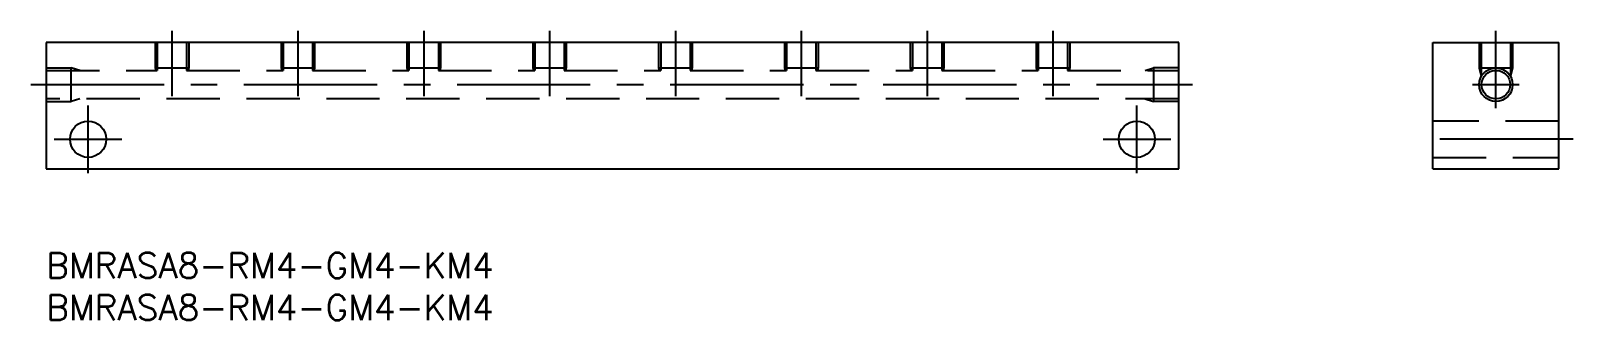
# Model space of a CAD drawing. Extents: x -2 to 182, y -8 to 26.
import ezdxf

# ---------------------------------------------------------------- set-up
doc = ezdxf.new("R2010")
doc.units = 0
doc.header["$LTSCALE"] = 0.5
doc.linetypes.add('CENTER', pattern=[50.8, 31.75, -6.35, 6.35, -6.35])
doc.linetypes.add('DASHED', pattern=[19.05, 12.7, -6.35])
for name, color, linetype in [('MSM_CENTER', 1, 'CENTER'), ('MSM_CONTINUOUS', 7, 'CONTINUOUS'), ('MSM_DASHED', 4, 'DASHED'), ('MSM_NARROW', 5, 'CONTINUOUS'), ('MSM_PART_NUMBER', 7, 'CONTINUOUS')]:
    doc.layers.add(name, color=color, linetype=linetype)
doc.styles.get("Standard").update_dxf_attribs({"font": 'txt.shx', "height": 2, "bigfont": 'bigfont.shx'})

# ---------------------------------------------------------------- blocks, each defined once
blk = doc.blocks.new('*U30')
at = {"layer": 'MSM_PART_NUMBER'}
blk.add_text('BMRASA8-RM4-GM4-KM4', height=3, dxfattribs=at).set_placement((0, -3))
blk = doc.blocks.new('*U31')
at = {"layer": 'MSM_PART_NUMBER'}
blk.add_text('BMRASA8-RM4-GM4-KM4', height=3, dxfattribs=at).set_placement((0, -8))

msp = doc.modelspace()

# ---------------------------------------------------------------- linework, layer by layer
at = {"layer": 'MSM_CENTER'}
for p, q in [((15, 26.39), (15, 18.61)), ((30, 26.39), (30, 18.61)), ((45, 26.39), (45, 18.61)), ((60, 26.39), (60, 18.61)), ((75, 26.39), (75, 18.61)), ((90, 26.39), (90, 18.61)), ((105, 26.39), (105, 18.61)), ((120, 26.39), (120, 18.61)), ((172.79, 17.69), (172.79, 26.39)), ((172.79, 17.22), (172.79, 26.01)), ((-1.82, 20), (136.62, 20)), ((170.01, 20), (175.58, 20)), ((170.48, 20), (175.1, 20)), ((5, 9.47), (5, 17.53)), ((130, 9.47), (130, 17.53)), ((0.97, 13.5), (9.03, 13.5)), ((125.97, 13.5), (134.03, 13.5)), ((182, 13.5), (163.48, 13.5))]:
    msp.add_line(p, q, dxfattribs=at)
at = {"layer": 'MSM_CONTINUOUS'}
for p, q in [((0, 25), (0, 10)), ((135, 25), (0, 25)), ((135, 10), (135, 25)), ((165.29, 10), (165.29, 25)), ((165.29, 25), (180.29, 25)), ((180.29, 10), (180.29, 25)), ((0, 10), (135, 10)), ((165.29, 10), (180.29, 10))]:
    msp.add_line(p, q, dxfattribs=at)
for centre, radius in [((172.79, 20), 1.7), ((5, 13.5), 2.15), ((130, 13.5), 2.15)]:
    msp.add_circle(centre, radius, dxfattribs=at)
at = {"layer": 'MSM_DASHED'}
for p, q in [((13, 25), (13, 22)), ((13.25, 25), (13.25, 21.7)), ((16.75, 25), (16.75, 21.7)), ((17, 25), (17, 22)), ((28, 25), (28, 22)), ((28.25, 25), (28.25, 21.7)), ((31.75, 25), (31.75, 21.7)), ((32, 25), (32, 22)), ((43, 25), (43, 22)), ((43.25, 25), (43.25, 21.7)), ((46.75, 25), (46.75, 21.7)), ((47, 25), (47, 22)), ((58, 25), (58, 22)), ((58.25, 25), (58.25, 21.7)), ((61.75, 25), (61.75, 21.7)), ((62, 25), (62, 22)), ((73, 25), (73, 22)), ((73.25, 25), (73.25, 21.7)), ((76.75, 25), (76.75, 21.7)), ((77, 25), (77, 22)), ((88, 25), (88, 22)), ((88.25, 25), (88.25, 21.7)), ((91.75, 25), (91.75, 21.7)), ((92, 25), (92, 22)), ((103, 25), (103, 22)), ((103.25, 25), (103.25, 21.7)), ((106.75, 25), (106.75, 21.7)), ((107, 25), (107, 22)), ((118, 25), (118, 22)), ((118.25, 25), (118.25, 21.7)), ((121.75, 25), (121.75, 21.7)), ((122, 25), (122, 22)), ((170.79, 25), (170.79, 22)), ((171.04, 25), (171.04, 20.97)), ((174.54, 25), (174.54, 20.97)), ((174.79, 25), (174.79, 22)), ((0, 22), (3, 22)), ((0, 21.7), (13.25, 21.7)), ((3, 18), (3, 22)), ((4, 21.7), (3, 22)), ((13, 22), (17, 22)), ((13, 22), (13.07, 21.7)), ((16.75, 21.7), (28.25, 21.7)), ((17, 22), (16.93, 21.7)), ((28, 22), (32, 22)), ((28, 22), (28.08, 21.7)), ((31.75, 21.7), (43.25, 21.7)), ((32, 22), (31.93, 21.7)), ((43, 22), (47, 22)), ((43, 22), (43.08, 21.7)), ((46.75, 21.7), (58.25, 21.7)), ((47, 22), (46.92, 21.7)), ((58, 22), (62, 22)), ((58, 22), (58.08, 21.7)), ((61.75, 21.7), (73.25, 21.7)), ((62, 22), (61.92, 21.7)), ((73, 22), (77, 22)), ((73, 22), (73.08, 21.7)), ((76.75, 21.7), (88.25, 21.7)), ((77, 22), (76.92, 21.7)), ((88, 22), (92, 22)), ((88, 22), (88.08, 21.7)), ((91.75, 21.7), (103.25, 21.7)), ((92, 22), (91.92, 21.7)), ((103, 22), (107, 22)), ((103, 22), (103.08, 21.7)), ((106.75, 21.7), (118.25, 21.7)), ((107, 22), (106.92, 21.7)), ((118, 22), (122, 22)), ((118, 22), (118.08, 21.7)), ((121.75, 21.7), (135, 21.7)), ((122, 22), (121.92, 21.7)), ((131, 21.7), (132, 22)), ((135, 22), (132, 22)), ((132, 22), (132, 18)), ((170.79, 22), (174.79, 22)), ((170.79, 22), (171.04, 21)), ((174.79, 22), (174.54, 21)), ((135, 18.3), (0, 18.3)), ((0, 18), (3, 18)), ((4, 18.3), (3, 18)), ((131, 18.3), (132, 18)), ((135, 18), (132, 18)), ((180.29, 15.65), (165.29, 15.65)), ((165.29, 11.35), (180.29, 11.35))]:
    msp.add_line(p, q, dxfattribs=at)
at = {"layer": 'MSM_NARROW'}
msp.add_circle((172.79, 20), 2, dxfattribs=at)

# ---------------------------------------------------------------- block references
at = {"layer": 'MSM_CONTINUOUS'}
for name in ['*U30', '*U31']:
    msp.add_blockref(name, (0, 0), dxfattribs=at)

doc.saveas('drawing.dxf')
